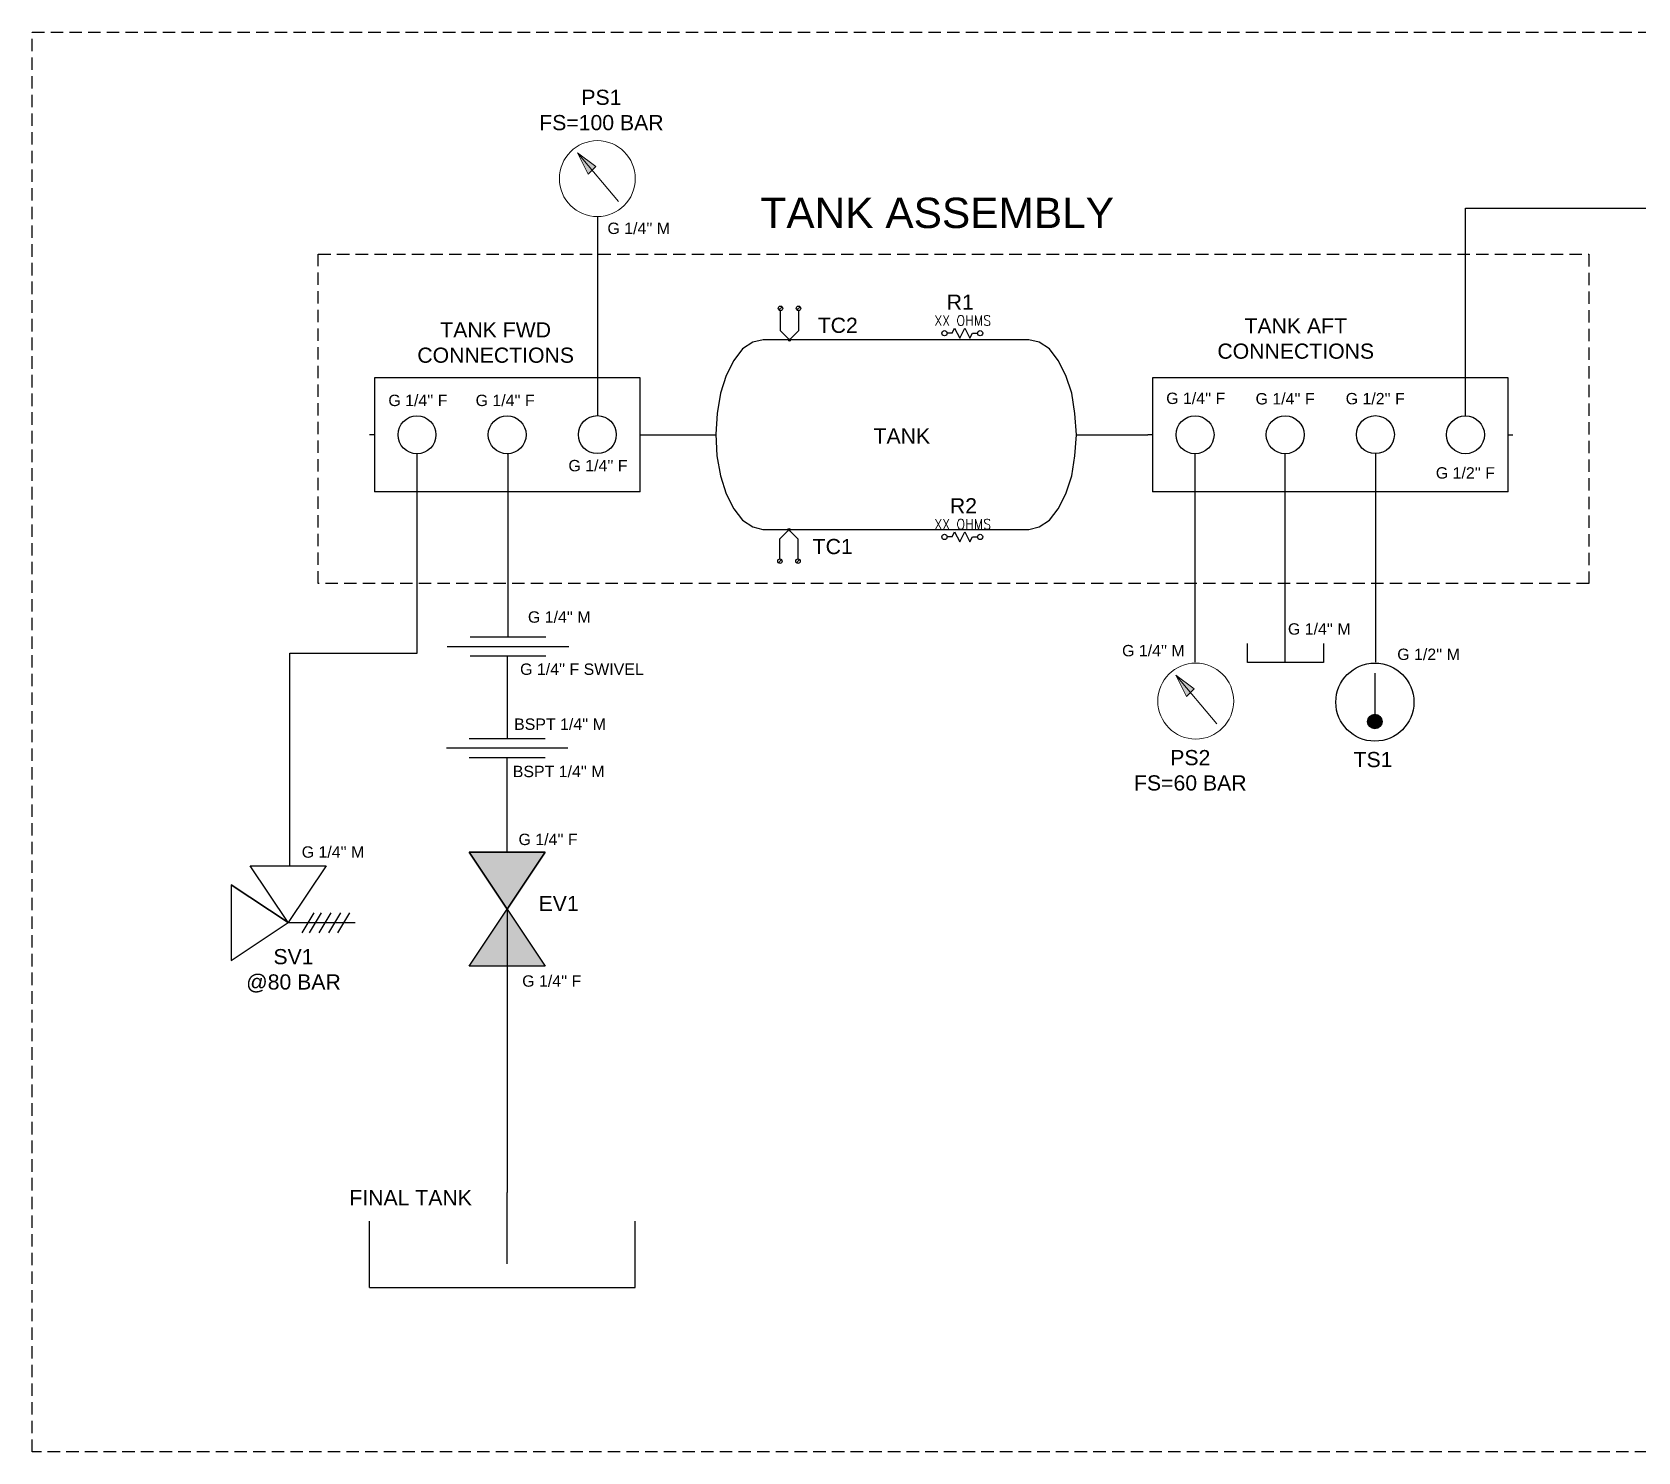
# Model space of a CAD drawing. Header units: inches. Extents: x 49.2 to 107.5, y 7.5 to 30.9.
# Drawn here: x 49.25 to 75.04, y 8.09 to 30.9 of the extents above; entities that cross this region are included whole.
import ezdxf
from ezdxf.enums import TextEntityAlignment as Align

# ---------------------------------------------------------------- set-up
doc = ezdxf.new("R2010")
doc.units = ezdxf.units.IN
doc.header["$MEASUREMENT"] = 0
doc.linetypes.add('TransientTextAxis', pattern=[0.3, 0.2, -0.1, 0, 0])
for name, color, linetype in [('MISC', 7, 'Continuous'), ('SYMS', 7, 'Continuous'), ('WIRES', 7, 'Continuous')]:
    doc.layers.add(name, color=color, linetype=linetype)
doc.styles.add('SIMPLEX', font='SIMPLEX')
doc.styles.add('WD', font='romans.shx')

# ---------------------------------------------------------------- blocks, each defined once
blk = doc.blocks.new('HRE1T')
for p, q in [((-0.125, 0), (-0.188, 0)), ((-0.125, 0), (-0.094, 0.062)), ((-0.094, 0.062), (-0.031, -0.062)), ((-0.031, -0.062), (0.031, 0.062)), ((0.031, 0.062), (0.094, -0.062)), ((0.094, -0.062), (0.125, 0)), ((0.125, 0), (0.188, 0))]:
    blk.add_line(p, q)
for centre in [(-0.218, 0), (0.218, 0)]:
    blk.add_circle(centre, 0.0322)
at = {"style": 'WD'}
for tag, width, p in [('INST', 0.7, (0, 0.888)), ('LOC', 0.7, (0, 0.719)), ('DESC1', 0.7, (0, 0.562)), ('DESC2', 0.7, (0, 0.406)), ('RATING1', 0.9, (0.006, 0.094))]:
    blk.add_attdef(tag, text='', height=0.125, dxfattribs=dict(at, width=width)).set_placement(p, align=Align.CENTER)
blk.add_attdef('TAG1', text='', height=0.125, dxfattribs=at).set_placement((0, 0.25), align=Align.CENTER)
for tag, p, height, flags in [('X4TERM01', (-0.25, 0), 0.0125, 1), ('FAMILY', (0.205, 0.152), 0.01, 9), ('X1TERM02', (0.25, 0), 0.0125, 1)]:
    blk.add_attdef(tag, p, '', height=height, dxfattribs=dict(at, flags=flags))
at = {"linetype": 'Continuous', "style": 'WD', "flags": 9}
for tag, p in [('ASSYCODE', (0.219, 0.062)), ('MFG', (0.228, 0.089)), ('CAT', (0.23, 0.108))]:
    blk.add_attdef(tag, text='', height=0.01, dxfattribs=at).set_placement(p, align=Align.CENTER)
at = {"linetype": 'Continuous', "style": 'WD', "flags": 8}
blk.add_attdef('TERM01', text='', height=0.125, dxfattribs=at).set_placement((-0.312, -0.047), align=Align.TOP_RIGHT)
at = {"style": 'WD', "width": 0.9}
blk.add_attdef('RATING2', text='', height=0.125, dxfattribs=at).set_placement((0.006, -0.125), align=Align.TOP_CENTER)
at = {"linetype": 'Continuous', "style": 'WD', "flags": 8}
blk.add_attdef('TERM02', text='', height=0.125, dxfattribs=at).set_placement((0.312, -0.047), align=Align.TOP_LEFT)
blk = doc.blocks.new('VTK1_TANK')
at = {"ltscale": 3.2258}
for p, q in [((0.174, 0.565), (0.117, 0.49)), ((0.242, 0.609), (0.174, 0.565)), ((0.312, 0.625), (0.242, 0.609)), ((2.062, 0.625), (0.312, 0.625)), ((2.13, 0.609), (2.062, 0.625)), ((2.198, 0.565), (2.13, 0.609)), ((2.255, 0.49), (2.198, 0.565)), ((0.117, 0.49), (0.068, 0.391)), ((0.068, -0.388), (0.117, -0.487)), ((0.117, -0.487), (0.174, -0.562)), ((2.198, -0.562), (2.255, -0.487)), ((0.174, -0.562), (0.242, -0.607)), ((0.242, -0.607), (0.31, -0.625)), ((0.312, -0.625), (2.062, -0.625)), ((2.062, -0.625), (2.13, -0.607)), ((2.13, -0.607), (2.198, -0.562))]:
    blk.add_line(p, q, dxfattribs=at)
at = {"ltscale": 25.4, "flags": 128}
blk.add_lwpolyline([(2.062, -0.625), (2.13, -0.607), (2.198, -0.562), (2.255, -0.487), (2.305, -0.388), (2.344, -0.271), (2.364, -0.138), (2.375, 0), (2.364, 0.141), (2.344, 0.273), (2.305, 0.391), (2.255, 0.49), (2.198, 0.565), (2.13, 0.609), (2.062, 0.625), (0.312, 0.625), (0.242, 0.609), (0.174, 0.565), (0.117, 0.49), (0.068, 0.391), (0.029, 0.273), (0.008, 0.141), (0, 0.003), (0.005, -0.138), (0.029, -0.271), (0.068, -0.388), (0.117, -0.487), (0.174, -0.562), (0.242, -0.607), (0.31, -0.625)], close=True, dxfattribs=at)
at = {"style": 'WD'}
blk.add_attdef('XREF', (2.406, 0.291), '', height=0.0625, rotation=0.0625, dxfattribs=at)
for tag, p in [('INST', (1.203, 0.17)), ('LOC', (1.179, 0.008)), ('TAG1', (1.197, -0.201))]:
    blk.add_attdef(tag, text='', height=0.125, dxfattribs=at).set_placement(p, align=Align.CENTER)
at = {"style": 'WD', "flags": 1}
for tag, p in [('FAMILY', (1.204, 0.105)), ('WDTYPE', (1.088, 0.053)), ('CAT', (1.201, 0.073)), ('MFG', (1.203, 0.038)), ('ASSYCODE', (1.231, 0.003))]:
    blk.add_attdef(tag, text='', height=0.01, dxfattribs=at).set_placement(p, align=Align.CENTER)
at = {"style": 'WD'}
blk.add_attdef('TERM01', text='', height=0.0625, dxfattribs=at).set_placement((-0.03, 0.018), align=Align.RIGHT)
for tag, p, height in [('X4TERM01', (0, 0), 0.005), ('X1TERM02', (2.375, 0), 0.005), ('TERM02', (2.41, 0.021), 0.0625), ('RATING1', (2.442, -0.235), 0.125), ('DESC1', (2.442, -0.451), 0.125), ('DESC2', (2.442, -0.635), 0.125), ('DESC3', (2.442, -0.825), 0.125), ('WDTAGALT', (2.466, -1.015), 0.125)]:
    blk.add_attdef(tag, p, '', height=height, dxfattribs=at)
blk = doc.blocks.new('HTK1_RESERVOIR')
for p, q in [((0, -0.469), (0, 0)), ((-0.906, -0.625), (-0.906, -0.188)), ((0.844, -0.625), (0.844, -0.188)), ((-0.906, -0.625), (0.844, -0.625))]:
    blk.add_line(p, q)
at = {"style": 'WD', "width": 0.7}
for tag, p in [('INST', (-0.977, 0.156)), ('LOC', (-0.977, 0)), ('TAG1', (-0.977, -0.156))]:
    blk.add_attdef(tag, text='', height=0.125, dxfattribs=at).set_placement(p, align=Align.RIGHT)
at = {"style": 'WD'}
for tag, p, height, flags in [('X2TERM01', (0, 0), 0.005, 1), ('FAMILY', (-0.571, -0.563), 0.01, 9), ('WDBLKNAM', (-0.573, -0.68), 0.01, 9)]:
    blk.add_attdef(tag, p, '', height=height, dxfattribs=dict(at, flags=flags))
at = {"style": 'WD', "width": 0.7}
for tag, p, height in [('TERM01', (0.012, -0.062), 0.0625), ('RATING1', (0.938, -0.688), 0.125)]:
    blk.add_attdef(tag, p, '', height=height, dxfattribs=at)
at = {"style": 'WD'}
blk.add_attdef('XREF', text='', height=0.0625, dxfattribs=at).set_placement((-0.938, -0.688), align=Align.RIGHT)
at = {"linetype": 'Continuous', "style": 'WD', "flags": 9}
for tag, p in [('CAT', (-0.571, -0.594)), ('MFG', (-0.571, -0.625)), ('ASSYCODE', (-0.571, -0.656))]:
    blk.add_attdef(tag, p, '', height=0.01, dxfattribs=at)
at = {"flags": 1}
blk.add_attdef('WDTYPE', (-0.571, -0.75), '', height=0.01, dxfattribs=at)
at = {"style": 'WD', "width": 0.7}
for tag, p in [('DESC1', (-0.008, -0.844)), ('DESC2', (-0.008, -1)), ('DESC3', (-0.008, -1.188)), ('WDTAGALT', (-0.008, -1.344))]:
    blk.add_attdef(tag, text='', height=0.125, dxfattribs=at).set_placement(p, align=Align.CENTER)
blk = doc.blocks.new('HFI1_CAP')
at = {"ltscale": 3.2258, "flags": 128}
blk.add_lwpolyline([(-0.125, 0.25), (0, 0.25), (0, -0.25), (-0.125, -0.25)], dxfattribs=at)
at = {"style": 'WD'}
for tag, height, p in [('WDTAGALT', 0.125, (0.026, 0.382)), ('TERM01', 0.0625, (-0.024, 0.02))]:
    blk.add_attdef(tag, text='', height=height, dxfattribs=at).set_placement(p, align=Align.RIGHT)
for tag, p, height in [('RATING1', (-0.861, 0.114), 0.125), ('X4TERM01', (0, 0), 0.005), ('DESC1', (-0.907, -0.391), 0.125), ('DESC2', (-0.907, -0.575), 0.125), ('DESC3', (-0.907, -0.764), 0.125)]:
    blk.add_attdef(tag, p, '', height=height, dxfattribs=at)
blk.add_attdef('XREF', text='', height=0.0625, rotation=0.0625, dxfattribs=at).set_placement((0.222, 0.241), align=Align.TOP_CENTER)
at = {"style": 'WD', "flags": 1}
for tag, height, p in [('WDTYPE', 0.01, (0.131, 0.085)), ('FAMILY', 0.01, (0.045, -0.139)), ('CAT', 0.01, (0.045, -0.184)), ('MFG', 0.01, (0.047, -0.215)), ('ASSYCODE', 0.01, (0.075, -0.244)), ('INST', 0.125, (0.146, -0.453)), ('LOC', 0.125, (0.122, -0.614)), ('TAG1', 0.125, (0.14, -0.823))]:
    blk.add_attdef(tag, text='', height=height, dxfattribs=at).set_placement(p, align=Align.CENTER)
blk = doc.blocks.new('HMN1_MANIFOLD_3P')
for p, q in [((1.75, 0.375), (0, 0.375)), ((0, 0.375), (0, -0.375)), ((1.75, -0.375), (1.75, 0.375)), ((0, 0), (-0.031, 0)), ((1.75, 0), (1.781, 0)), ((1.75, -0.375), (0, -0.375))]:
    blk.add_line(p, q)
for centre in [(0.281, 0), (0.875, 0), (1.469, 0.001)]:
    blk.add_circle(centre, 0.125)
at = {"style": 'WD', "width": 0.7}
for tag, height, p in [('INST', 0.125, (-0.062, 0.781)), ('LOC', 0.125, (-0.062, 0.625)), ('TAG1', 0.125, (-0.062, 0.469)), ('TERM01', 0.0625, (-0.062, 0.062)), ('RATING1', 0.125, (-0.062, -0.594)), ('DESC1', 0.125, (-0.064, -0.747)), ('DESC2', 0.125, (-0.064, -0.904)), ('DESC3', 0.125, (-0.064, -1.06)), ('WDTAGALT', 0.125, (-0.064, -1.216))]:
    blk.add_attdef(tag, text='', height=height, dxfattribs=at).set_placement(p, align=Align.RIGHT)
at = {"style": 'WD', "flags": 1}
for tag, p in [('X2TERM03', (0.281, 0.125)), ('X2TERM05', (0.875, 0.125)), ('X2TERM07', (1.469, 0.125)), ('X4TERM01', (-0.031, 0)), ('X1TERM08', (1.781, 0)), ('X8TERM02', (0.281, -0.125)), ('X8TERM04', (0.875, -0.125)), ('X8TERM06', (1.469, -0.123))]:
    blk.add_attdef(tag, p, '', height=0.005, rotation=90, dxfattribs=at)
at = {"style": 'WD', "width": 0.7}
blk.add_attdef('TERM08', (1.812, 0.062), '', height=0.0625, dxfattribs=at)
at = {"style": 'WD'}
for tag, p, flags in [('WDTYPE', (0.062, 0.062), 1), ('WDBLKNAM', (1.611, -0.469), 9), ('FAMILY', (1.612, -0.5), 9)]:
    blk.add_attdef(tag, p, '', height=0.01, dxfattribs=dict(at, flags=flags))
blk.add_attdef('XREF', (1.812, -0.25), '', height=0.0625, dxfattribs=at)
at = {"linetype": 'Continuous', "style": 'WD', "flags": 9}
for tag, p in [('MFG', (1.625, -0.531)), ('CAT', (1.625, -0.562)), ('ASSYCODE', (1.65, -0.594))]:
    blk.add_attdef(tag, text='', height=0.01, dxfattribs=at).set_placement(p, align=Align.CENTER)
blk = doc.blocks.new('VMT1_PRESSURE_GAUGE')
blk.add_hatch(color=7).paths.add_polyline_path([(-0.13, 0.17), (-0.06, 0.03), (-0.01, 0.08)])
at = {"color": 7, "linetype": 'Continuous', "lineweight": 0, "ltscale": 645.15999}
for p, q in [((-0.13, 0.17), (0.14, -0.15)), ((-0.13, 0.17), (-0.06, 0.03)), ((-0.13, 0.17), (-0.01, 0.08)), ((-0.06, 0.03), (-0.01, 0.08))]:
    blk.add_line(p, q, dxfattribs=at)
at = {"color": 255, "linetype": 'Continuous', "lineweight": 0, "ltscale": 25.4, "flags": 128}
blk.add_lwpolyline([(-0.13, 0.17), (-0.06, 0.03), (-0.01, 0.08)], close=True, dxfattribs=at)
at = {"color": 7, "linetype": 'Continuous', "lineweight": 0, "ltscale": 645.15999}
blk.add_circle((0, 0), 0.25, dxfattribs=at)
at = {"style": 'WD', "width": 0.7}
for tag, p, height in [('TERM01', (0.031, 0.281), 0.0625), ('INST', (0.275, 0.156), 0.0938), ('LOC', (0.275, 0.031), 0.0938), ('TAG1', (0.275, -0.094), 0.0938), ('RATING1', (0.219, -0.25), 0.0938), ('TERM02', (0.031, -0.344), 0.0625)]:
    blk.add_attdef(tag, p, '', height=height, dxfattribs=at)
for tag, p in [('DESC1', (-0.287, 0.187)), ('DESC2', (-0.287, 0.062)), ('DESC3', (-0.287, -0.063)), ('WDTAGALT', (-0.287, -0.188))]:
    blk.add_attdef(tag, text='', height=0.0938, dxfattribs=at).set_placement(p, align=Align.RIGHT)
at = {"style": 'WD'}
for tag, p, height, flags in [('X2TERM01', (0, 0.25), 0.005, 1), ('FAMILY', (-0.094, -0.094), 0.01, 9), ('WDBLKNAM', (-0.095, -0.219), 0.01, 9), ('X8TERM02', (0, -0.25), 0.005, 1)]:
    blk.add_attdef(tag, p, '', height=height, dxfattribs=dict(at, flags=flags))
at = {"flags": 1}
blk.add_attdef('WDTYPE', (0.094, 0.062), '', height=0.01, dxfattribs=at)
at = {"linetype": 'Continuous', "style": 'WD', "flags": 9}
for tag, p in [('ASSYCODE', (-0.094, -0.188)), ('CAT', (-0.094, -0.125)), ('MFG', (-0.094, -0.156))]:
    blk.add_attdef(tag, p, '', height=0.01, dxfattribs=at)
at = {"style": 'WD'}
blk.add_attdef('XREF', text='', height=0.0625, dxfattribs=at).set_placement((-0.25, -0.281), align=Align.RIGHT)
blk = doc.blocks.new('VGVA1_GATE_VALVE_CLOS')
h = blk.add_hatch(color=256)
h.paths.add_polyline_path([(0, 0), (0.25, 0.375), (-0.25, 0.375)])
h.paths.add_polyline_path([(-0.25, -0.375), (0.25, -0.375), (0, 0)])
h.paths.add_polyline_path([(-0.001, -0.001), (0.039, -0.001), (0.039, 0.006), (-0.001, 0.006)], flags=9)
h.paths.add_polyline_path([(0.062, -0.004), (0.439, -0.004), (0.439, 0.09), (0.062, 0.09)], flags=9)
h.paths.add_polyline_path([(-0.001, 0.374), (0.039, 0.374), (0.039, 0.381), (-0.001, 0.381)], flags=9)
h.paths.add_polyline_path([(-0.001, -0.376), (0.037, -0.376), (0.037, -0.369), (-0.001, -0.369)], flags=9)
at = {"ltscale": 3.2258}
for p, q in [((-0.25, 0.375), (0.25, -0.375)), ((-0.25, -0.375), (0.25, 0.375)), ((0.25, 0.375), (-0.25, 0.375)), ((0.25, -0.375), (-0.25, -0.375))]:
    blk.add_line(p, q, dxfattribs=at)
at = {"ltscale": 25.4, "flags": 128}
for points in [[(0.25, 0.375), (0, 0), (-0.25, 0.375)], [(-0.25, -0.375), (0, 0), (0.25, -0.375)]]:
    blk.add_lwpolyline(points, close=True, dxfattribs=at)
at = {"style": 'WD'}
for tag, p, height in [('TERM03', (0.02, 0.388), 0.0625), ('X2TERM03', (0, 0.375), 0.005), ('X1TERM02', (0, 0), 0.005), ('TERM02', (0.075, 0.012), 0.0625), ('RATING1', (0.274, -0.186), 0.125), ('DESC1', (0.274, -0.403), 0.125), ('X8TERM01', (0, -0.375), 0.005), ('TERM01', (0.029, -0.455), 0.0625), ('DESC2', (0.274, -0.586), 0.125), ('DESC3', (0.274, -0.776), 0.125), ('WDTAGALT', (0.274, -0.944), 0.125)]:
    blk.add_attdef(tag, p, '', height=height, dxfattribs=at)
at = {"style": 'WD', "flags": 1}
for tag, p in [('INST', (-0.294, 0.207)), ('LOC', (-0.294, 0.031)), ('TAG1', (-0.294, -0.159))]:
    blk.add_attdef(tag, text='', height=0.125, dxfattribs=at).set_placement(p, align=Align.RIGHT)
at = {"style": 'WD'}
blk.add_attdef('XREF', text='', height=0.0625, rotation=0.0625, dxfattribs=at).set_placement((0.362, 0.365), align=Align.TOP_CENTER)
at = {"style": 'WD', "flags": 1}
for tag, p in [('WDTYPE', (-0.37, -0.287)), ('FAMILY', (-0.378, -0.346)), ('CAT', (-0.378, -0.391)), ('MFG', (-0.376, -0.422)), ('ASSYCODE', (-0.348, -0.451))]:
    blk.add_attdef(tag, text='', height=0.01, dxfattribs=at).set_placement(p, align=Align.CENTER)
blk = doc.blocks.new('HMN1_MANIFOLD_4P')
for p, q in [((2.344, 0.375), (0, 0.375)), ((0, 0.375), (0, -0.375)), ((2.344, -0.375), (2.344, 0.375)), ((0, 0), (-0.031, 0)), ((2.344, 0), (2.375, 0)), ((2.344, -0.375), (0, -0.375))]:
    blk.add_line(p, q)
for centre in [(0.281, 0), (0.875, 0), (1.469, 0.001), (2.062, 0)]:
    blk.add_circle(centre, 0.125)
at = {"style": 'WD', "width": 0.7}
for tag, height, p in [('INST', 0.125, (-0.062, 0.781)), ('LOC', 0.125, (-0.062, 0.625)), ('TAG1', 0.125, (-0.062, 0.469)), ('TERM01', 0.0625, (-0.062, 0.062)), ('RATING1', 0.125, (-0.062, -0.594)), ('DESC1', 0.125, (-0.064, -0.747)), ('DESC2', 0.125, (-0.064, -0.904)), ('DESC3', 0.125, (-0.064, -1.06)), ('WDTAGALT', 0.125, (-0.064, -1.216))]:
    blk.add_attdef(tag, text='', height=height, dxfattribs=at).set_placement(p, align=Align.RIGHT)
at = {"style": 'WD', "flags": 1}
for tag, p in [('X2TERM03', (0.281, 0.125)), ('X2TERM05', (0.875, 0.125)), ('X2TERM07', (1.469, 0.125)), ('X2TERM09', (2.062, 0.125)), ('X4TERM01', (-0.031, 0)), ('X1TERM10', (2.375, 0)), ('X8TERM02', (0.281, -0.125)), ('X8TERM04', (0.875, -0.125)), ('X8TERM06', (1.469, -0.123)), ('X8TERM08', (2.062, -0.125))]:
    blk.add_attdef(tag, p, '', height=0.005, rotation=90, dxfattribs=at)
at = {"style": 'WD', "width": 0.7}
blk.add_attdef('TERM10', (2.406, 0.062), '', height=0.0625, dxfattribs=at)
at = {"style": 'WD'}
for tag, p, flags in [('WDTYPE', (0.062, 0.062), 1), ('WDBLKNAM', (2.249, -0.406), 9), ('FAMILY', (2.25, -0.438), 9)]:
    blk.add_attdef(tag, p, '', height=0.01, dxfattribs=dict(at, flags=flags))
blk.add_attdef('XREF', (2.406, -0.281), '', height=0.0625, dxfattribs=at)
at = {"linetype": 'Continuous', "style": 'WD', "flags": 9}
for tag, p in [('MFG', (2.263, -0.469)), ('CAT', (2.263, -0.5)), ('ASSYCODE', (2.288, -0.531))]:
    blk.add_attdef(tag, text='', height=0.01, dxfattribs=at).set_placement(p, align=Align.CENTER)
blk = doc.blocks.new('VFI1_UNION')
at = {"ltscale": 3.2258}
for p, q in [((-0.4, -0.063), (0.4, -0.063)), ((-0.25, 0), (0.25, 0)), ((-0.25, -0.125), (0.25, -0.125))]:
    blk.add_line(p, q, dxfattribs=at)
at = {"style": 'WD'}
blk.add_attdef('WDTAGALT', text='', height=0.125, dxfattribs=at).set_placement((-0.035, 0.116), align=Align.RIGHT)
for tag, p, height in [('RATING1', (0.136, 0.123), 0.125), ('X2TERM02', (0, 0), 0.005), ('TERM02', (0.008, 0.013), 0.0625), ('DESC1', (-0.937, -0.297), 0.125), ('X8TERM01', (0, -0.125), 0.005), ('TERM01', (0.017, -0.206), 0.0625), ('DESC2', (-0.937, -0.481), 0.125), ('DESC3', (-0.937, -0.671), 0.125)]:
    blk.add_attdef(tag, p, '', height=height, dxfattribs=at)
blk.add_attdef('XREF', text='', height=0.0625, rotation=0.0625, dxfattribs=at).set_placement((0.597, -0.011), align=Align.TOP_CENTER)
at = {"style": 'WD', "flags": 1}
for tag, height, p in [('WDTYPE', 0.01, (0.506, -0.167)), ('FAMILY', 0.01, (0.614, -0.146)), ('CAT', 0.01, (0.614, -0.19)), ('INST', 0.125, (0.078, -0.384)), ('MFG', 0.01, (0.615, -0.222)), ('ASSYCODE', 0.01, (0.643, -0.251)), ('LOC', 0.125, (0.054, -0.545)), ('TAG1', 0.125, (0.072, -0.755))]:
    blk.add_attdef(tag, text='', height=height, dxfattribs=at).set_placement(p, align=Align.CENTER)
blk = doc.blocks.new('HGVA1_PRESS_RELIEF_VAL2')
at = {"ltscale": 3.2258}
for p, q in [((0, 0), (0, 0.442)), ((0.065, 0.404), (-0.067, 0.326)), ((0.065, 0.344), (-0.067, 0.265)), ((0.065, 0.281), (-0.067, 0.202)), ((0.065, 0.218), (-0.067, 0.139)), ((0.375, -0.25), (0.375, 0.25)), ((0.065, 0.17), (-0.067, 0.091)), ((0.25, -0.375), (0, 0)), ((-0.25, -0.375), (0, 0)), ((0.25, -0.375), (-0.25, -0.375))]:
    blk.add_line(p, q, dxfattribs=at)
at = {"ltscale": 25.4, "flags": 128}
for points in [[(0.375, 0.25), (0, 0), (0.375, -0.25)], [(0, 0), (0.25, -0.375), (-0.25, -0.375)]]:
    blk.add_lwpolyline(points, close=True, dxfattribs=at)
at = {"style": 'WD', "flags": 1}
for tag, p in [('INST', (-0.263, 0.497)), ('LOC', (-0.263, 0.314)), ('TAG1', (-0.262, 0.13))]:
    blk.add_attdef(tag, text='', height=0.125, dxfattribs=at).set_placement(p, align=Align.RIGHT)
at = {"style": 'WD'}
blk.add_attdef('XREF', text='', height=0.0625, rotation=0.0625, dxfattribs=at).set_placement((0.539, 0.301), align=Align.TOP_CENTER)
for tag, p, height in [('X1TERM02', (0.375, 0), 0.005), ('TERM02', (0.409, 0.03), 0.0625), ('RATING1', (0.403, -0.154), 0.125), ('DESC1', (0.403, -0.34), 0.125), ('X8TERM01', (0, -0.375), 0.005), ('TERM01', (0.029, -0.455), 0.0625), ('DESC2', (0.403, -0.524), 0.125), ('DESC3', (0.403, -0.714), 0.125), ('WDTAGALT', (0.403, -0.887), 0.125)]:
    blk.add_attdef(tag, p, '', height=height, dxfattribs=at)
at = {"style": 'WD', "flags": 1}
for tag, p in [('WDTYPE', (-0.321, -0.173)), ('FAMILY', (-0.328, -0.232)), ('CAT', (-0.328, -0.276)), ('MFG', (-0.326, -0.308)), ('ASSYCODE', (-0.298, -0.337))]:
    blk.add_attdef(tag, text='', height=0.01, dxfattribs=at).set_placement(p, align=Align.CENTER)
blk = doc.blocks.new('HTC1R')
for p, q in [((0.018, 0.044), (0.107, -0.044)), ((0.125, 0), (0.688, 0)), ((0.688, 0), (0.938, -0.25)), ((0.938, -0.25), (0.688, -0.5)), ((0.018, -0.456), (0.107, -0.544)), ((0.688, -0.5), (0.125, -0.5))]:
    blk.add_line(p, q)
for centre, radius in [((0.062, 0), 0.0625), ((0.062, -0.5), 0.0625), ((0.938, -0.25), 0.0313), ((0.938, -0.25), 0.0163)]:
    blk.add_circle(centre, radius)
at = {"color": 7, "style": 'WD', "flags": 1}
for tag, p in [('X4TERM01', (0, 0)), ('X2TERM01', (0.062, 0.062)), ('X4TERM02', (0, -0.5)), ('X8TERM02', (0.062, -0.562))]:
    blk.add_attdef(tag, p, '', height=0.0125, dxfattribs=at)
at = {"style": 'WD'}
for tag, p, width in [('RATING1', (0.188, 0.062), 0.9), ('INST', (1.188, 0.14), 0.7), ('LOC', (1.188, -0.029), 0.7), ('TAG1', (1.186, -0.186), 0.9), ('DESC1', (1.184, -0.429), 0.7), ('WDTAGALT', (1.188, -0.75), 0.7), ('DESC2', (1.184, -0.586), 0.7)]:
    blk.add_attdef(tag, p, '', height=0.125, dxfattribs=dict(at, width=width))
at = {"linetype": 'Continuous', "style": 'WD', "flags": 8}
for tag, p in [('TERM01', (0.188, -0.062)), ('TERM02', (0.188, -0.562))]:
    blk.add_attdef(tag, text='', height=0.125, dxfattribs=at).set_placement(p, align=Align.TOP_LEFT)
at = {"linetype": 'Continuous', "style": 'WD'}
for tag, p, flags in [('CAT', (1.02, -0.235), 1), ('MFG', (1.02, -0.253), 1), ('ASSYCODE', (1.033, -0.288), 9)]:
    blk.add_attdef(tag, p, '', height=0.01, dxfattribs=dict(at, flags=flags))
at = {"style": 'WD', "flags": 9}
blk.add_attdef('FAMILY', (1.025, -0.224), '', height=0.01, dxfattribs=at)
blk = doc.blocks.new('VMT1_THERMOMETER')
h = blk.add_hatch(color=7)
edge = h.paths.add_edge_path()
edge.add_arc((0, -0.124), 0.0465, 0, 360)
blk.add_line((0, 0.186), (0, -0.125))
for centre, radius in [((0, 0), 0.25), ((0, -0.124), 0.0465)]:
    blk.add_circle(centre, radius)
at = {"style": 'WD', "width": 0.7}
for tag, p, height in [('TERM01', (0.031, 0.281), 0.0625), ('INST', (0.275, 0.156), 0.0938), ('LOC', (0.275, 0.031), 0.0938), ('TAG1', (0.275, -0.094), 0.0938), ('RATING1', (0.25, -0.25), 0.0938), ('TERM02', (0.031, -0.344), 0.0625)]:
    blk.add_attdef(tag, p, '', height=height, dxfattribs=at)
for tag, p in [('DESC1', (-0.287, 0.125)), ('DESC2', (-0.287, 0)), ('DESC3', (-0.287, -0.125)), ('WDTAGALT', (-0.287, -0.25))]:
    blk.add_attdef(tag, text='', height=0.0938, dxfattribs=at).set_placement(p, align=Align.RIGHT)
at = {"style": 'WD'}
for tag, p, height, flags in [('X2TERM01', (0, 0.25), 0.005, 1), ('FAMILY', (-0.125, 0.125), 0.01, 9), ('WDBLKNAM', (-0.126, 0), 0.01, 9), ('X8TERM02', (0, -0.25), 0.005, 1)]:
    blk.add_attdef(tag, p, '', height=height, dxfattribs=dict(at, flags=flags))
at = {"linetype": 'Continuous', "style": 'WD', "flags": 9}
for tag, p in [('CAT', (-0.125, 0.094)), ('ASSYCODE', (-0.125, 0.031)), ('MFG', (-0.125, 0.062))]:
    blk.add_attdef(tag, p, '', height=0.01, dxfattribs=at)
at = {"flags": 1}
blk.add_attdef('WDTYPE', (0.094, 0.062), '', height=0.01, dxfattribs=at)
at = {"style": 'WD'}
blk.add_attdef('XREF', text='', height=0.0625, dxfattribs=at).set_placement((-0.187, -0.375), align=Align.RIGHT)

msp = doc.modelspace()

# ---------------------------------------------------------------- linework, layer by layer
for p, q in [((72.274, 28.072), (84.357, 28.072)), ((56.878, 16.811), (56.878, 12.261))]:
    msp.add_line(p, q)
at = {"color": 240, "linetype": 'TransientTextAxis', "true_color": 0xed1f24}
msp.add_lwpolyline([(49.246, 30.901), (89.895, 30.901), (89.895, 8.094), (49.246, 8.094)], close=True, dxfattribs=at)
at = {"color": 30, "linetype": 'TransientTextAxis', "true_color": 0xf8991e}
msp.add_lwpolyline([(53.844, 27.336), (74.258, 27.336), (74.258, 22.042), (53.844, 22.042)], close=True, dxfattribs=at)
at = {"layer": 'WIRES'}
for p, q in [((58.327, 27.938), (58.327, 24.738)), ((72.274, 25.873), (72.274, 28.072)), ((72.274, 24.738), (72.274, 25.873)), ((59.089, 24.433), (60.232, 24.433)), ((66.024, 24.433), (67.168, 24.433)), ((55.43, 20.927), (55.43, 24.128)), ((56.892, 21.185), (56.892, 24.128)), ((67.93, 22.455), (67.93, 24.128)), ((69.379, 20.774), (69.379, 24.128)), ((70.826, 24.13), (70.826, 20.779)), ((67.931, 20.782), (67.931, 22.455)), ((53.386, 20.927), (55.43, 20.927)), ((53.386, 17.499), (53.386, 20.927)), ((56.881, 19.556), (56.882, 20.88)), ((56.878, 17.726), (56.878, 19.251))]:
    msp.add_line(p, q, dxfattribs=at)

# ---------------------------------------------------------------- block references
at = {"xscale": -2.438902001164822, "yscale": 2.438902001164822, "zscale": 2.438902001164822, "rotation": 270}
msp.add_blockref('HGVA1_PRESS_RELIEF_VAL2', (53.359, 16.596), dxfattribs=at)
at = {"layer": 'SYMS'}
for name, p, xscale, yscale, zscale in [('VMT1_PRESSURE_GAUGE', (58.327, 28.548), 2.438902001164822, 2.438902001164822, 2.438902001164822), ('VTK1_TANK', (60.232, 24.433), 2.438902001164822, 2.438902001164822, 2.438902001164822), ('HMN1_MANIFOLD_3P', (54.744, 24.433), 2.438902001164822, 2.438902001164822, 2.438902001164822), ('HMN1_MANIFOLD_4P', (67.244, 24.433), 2.438902001164822, 2.438902001164822, 2.438902001164822), ('VFI1_UNION', (56.892, 21.185), 2.438902001164822, 2.438902001164822, 2.438902001164822), ('VMT1_PRESSURE_GAUGE', (67.94, 20.155), 2.438902001164822, 2.438902001164822, 2.438902001164822), ('VMT1_THERMOMETER', (70.818, 20.138), 2.509263705531421, 2.509263705531421, 2.509263705531421), ('VFI1_UNION', (56.878, 19.556), 2.438902001164822, 2.438902001164822, 2.438902001164822), ('VGVA1_GATE_VALVE_CLOS', (56.878, 16.811), 2.438902001164822, 2.438902001164822, 2.438902001164822), ('HTK1_RESERVOIR', (56.878, 12.261), 2.438902001164822, 2.438902001164822, 2.438902001164822)]:
    msp.add_blockref(name, p, dxfattribs=dict(at, xscale=xscale, yscale=yscale, zscale=zscale))
for name, p, xscale, yscale, zscale, rotation in [('HTC1R', (61.558, 26.5), 0.5784659237524903, 0.5784659237524903, 1.156931847504981, 270), ('HTC1R', (61.26, 22.366), 0.5784659237524903, 0.5784659237524903, 1.156931847504981, 90), ('HFI1_CAP', (69.381, 20.774), 2.438902001164822, 2.438902001164822, 2.438902001164822, 270)]:
    msp.add_blockref(name, p, dxfattribs=dict(at, xscale=xscale, yscale=yscale, zscale=zscale, rotation=rotation))
ref = msp.add_blockref('HRE1T', (64.19, 26.064), dxfattribs=dict(at, xscale=1.312099978354769, yscale=1.312099978354769, zscale=1.312099978354769))
ref.add_attrib('RATING1', 'XX OHMS', dxfattribs={"layer": 'MISC', "height": 0.164, "style": 'WD', "width": 0.9}).set_placement((64.197, 26.187), align=Align.CENTER)
ref = msp.add_blockref('HRE1T', (64.19, 22.792), dxfattribs=dict(at, xscale=1.312099978354769, yscale=1.312099978354769, zscale=1.312099978354769))
ref.add_attrib('RATING1', 'XX OHMS', dxfattribs={"layer": 'MISC', "height": 0.164, "style": 'WD', "width": 0.9}).set_placement((64.197, 22.915), align=Align.CENTER)

# ---------------------------------------------------------------- texts
at = {"color": 1, "attachment_point": 5, "style": 'SIMPLEX'}
for s, width, insert, char_height in [('{\\fArial|b0|i0|c0|p34;\\C152;\\c12285479;PS1\\PFS=100 BAR}', 3.62001, (58.392, 29.649), 0.24389), ('{\\fArial|b0|i0|c0|p34;\\C30;\\c2005496;TANK ASSEMBLY}', 6.69679, (63.787, 27.994), 0.48778), ("\\A1;{\\fArial|b0|i0|c0|p34;\\C85;\\c4766296;G 1/4'' M}", 1.24657, (58.992, 27.748), 0.18292), ('{\\fArial|b0|i0|c0|p34;\\C152;\\c12285479;R1}', 3.62001, (64.157, 26.563), 0.24389), ('{\\fArial|b0|i0|c0|p34;\\C152;\\c12285479;TC2}', 3.62001, (62.189, 26.19), 0.24389), ('{\\fArial|b0|i0|c0|p34;\\C152;\\c12285479;TANK FWD CONNECTIONS}', 3.62001, (56.693, 25.913), 0.24389), ('{\\fArial|b0|i0|c0|p34;\\C152;\\c12285479;TANK AFT CONNECTIONS}', 3.62001, (69.547, 25.978), 0.24389), ("\\A1;{\\fArial|b0|i0|c0|p34;\\C85;\\c4766296;G 1/4\\H1x;'' F}", 1.24657, (55.444, 24.984), 0.18292), ("\\A1;{\\fArial|b0|i0|c0|p34;\\C85;\\c4766296;G 1/4\\H1x;'' F}", 1.24657, (56.846, 24.984), 0.18292), ("\\A1;{\\fArial|b0|i0|c0|p34;\\C85;\\c4766296;G 1/4\\H1x;'' F}", 1.24657, (67.94, 25.017), 0.18292), ("\\A1;{\\fArial|b0|i0|c0|p34;\\C85;\\c4766296;G 1/4\\H1x;'' F}", 1.24657, (69.376, 25.01), 0.18292), ("\\A1;{\\fArial|b0|i0|c0|p34;\\C85;\\c4766296;G 1/2'' F}", 1.24657, (70.824, 25.012), 0.18292), ('{\\fArial|b0|i0|c0|p34;\\C152;\\c12285479;TANK}', 3.62001, (63.219, 24.413), 0.24389), ("\\A1;{\\fArial|b0|i0|c0|p34;\\C85;\\c4766296;G 1/4\\H1x;'' F}", 1.24657, (58.337, 23.936), 0.18292), ("\\A1;{\\fArial|b0|i0|c0|p34;\\C85;\\c4766296;G 1/2\\H1x;'' F}", 1.24657, (72.272, 23.819), 0.18292), ('{\\fArial|b0|i0|c0|p34;\\C152;\\c12285479;R2}', 3.62001, (64.208, 23.292), 0.24389), ('{\\fArial|b0|i0|c0|p34;\\C152;\\c12285479;TC1}', 3.62001, (62.108, 22.636), 0.24389), ("\\A1;{\\fArial|b0|i0|c0|p34;\\C85;\\c4766296;G 1/4'' M}", 1.24657, (57.715, 21.504), 0.18292), ("\\A1;{\\fArial|b0|i0|c0|p34;\\C85;\\c4766296;G 1/4'' M}", 1.24657, (69.925, 21.312), 0.18292), ("\\A1;{\\fArial|b0|i0|c0|p34;\\C85;\\c4766296;G 1/4'' M}", 1.24657, (67.26, 20.964), 0.18292), ("\\A1;{\\fArial|b0|i0|c0|p34;\\C85;\\c4766296;G 1/2'' M}", 1.24657, (71.681, 20.905), 0.18292), ("\\A1;{\\fArial|b0|i0|c0|p34;\\C85;\\c4766296;G 1/4\\H1x;'' F SWIVEL}", 2.21653, (58.079, 20.666), 0.18292), ("\\A1;{\\fArial|b0|i0|c0|p34;\\C85;\\c4766296;BSPT 1/4\\H1x;'' M}", 3.62001, (57.727, 19.783), 0.18292), ('{\\fArial|b0|i0|c0|p34;\\C152;\\c12285479;PS2\\PFS=60 BAR}', 3.62001, (67.853, 19.042), 0.24389), ("\\A1;{\\fArial|b0|i0|c0|p34;\\C85;\\c4766296;BSPT 1/4\\H1x;'' M}", 3.62001, (57.706, 19.023), 0.18292), ('{\\fArial|b0|i0|c0|p34;\\C152;\\c12285479;TS1}', 3.62001, (70.789, 19.214), 0.24389), ("\\A1;{\\fArial|b0|i0|c0|p34;\\C85;\\c4766296;G 1/4'' M}", 1.24657, (54.08, 17.729), 0.18292), ("\\A1;{\\fArial|b0|i0|c0|p34;\\C85;\\c4766296;G 1/4\\H1x;'' F}", 1.24657, (57.535, 17.932), 0.18292), ('{\\fArial|b0|i0|c0|p34;\\C152;\\c12285479;EV1}', 3.62001, (57.705, 16.904), 0.24389), ('{\\fArial|b0|i0|c0|p34;\\C152;\\c12285479;SV1\\P@80 BAR}', 3.62001, (53.445, 15.822), 0.24389), ("\\A1;{\\fArial|b0|i0|c0|p34;\\C85;\\c4766296;G 1/4\\H1x;'' F}", 1.24657, (57.594, 15.657), 0.18292), ('{\\fArial|b0|i0|c0|p34;\\C152;\\c12285479;FINAL TANK}', 3.62001, (55.327, 12.177), 0.24389)]:
    msp.add_mtext_dynamic_manual_height_columns(s, width=width, gutter_width=2.439, heights=[0], dxfattribs=dict(at, insert=insert, char_height=char_height))

doc.saveas('drawing.dxf')
